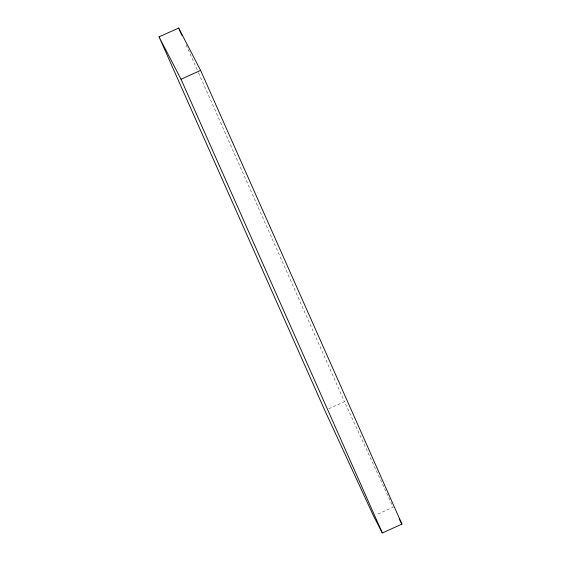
<?xml version="1.0" encoding="UTF-8"?>
<svg xmlns="http://www.w3.org/2000/svg" width="561" height="561" viewBox="0 0 561 561"><rect width="100%" height="100%" fill="white"/><g stroke="black" fill="none" stroke-linecap="round" stroke-linejoin="round"><path stroke-width="0.42" stroke-dasharray="2.81 2.1" d="M328.781 408.759L344.454 401.697L393.156 507.172L375.912 514.949M186.112 44.852L198.18 72.053M198.538 72.853L344.454 401.697"/><path stroke-width="0.84" d="M159.058 36.886L178.657 28.05L200.614 70.406L401.942 524.114L382.343 532.95L373.563 516.008L324.861 410.526L159.058 36.886L181.014 79.241L382.343 532.95M181.014 79.241L200.614 70.406M399.144 518.729L401.942 524.114M178.657 28.05L181.855 35.252"/></g></svg>
